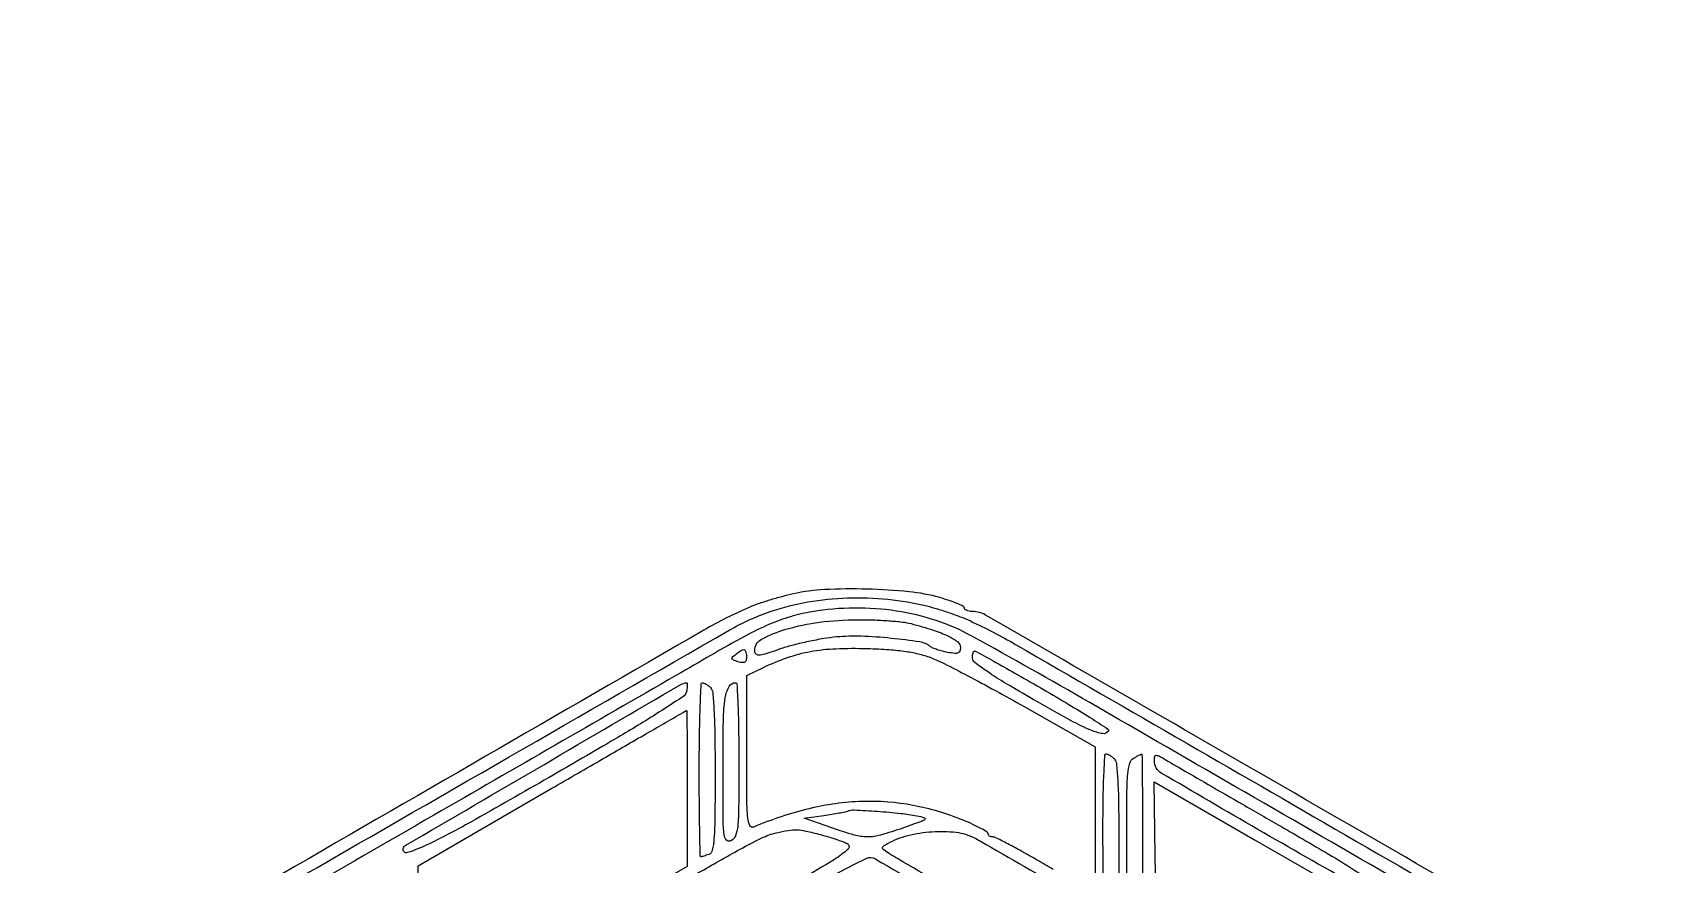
# Model space of a CAD drawing. Header units: millimetres. Extents: x -300689 to 10556, y -104928 to 107291.
# Drawn here: x -20658.72 to -20609.78, y 28193.4 to 28218.59 of the extents above; entities that cross this region are included whole.
import ezdxf

# ---------------------------------------------------------------- set-up
doc = ezdxf.new("R2010")
doc.units = ezdxf.units.MM

msp = doc.modelspace()

# ---------------------------------------------------------------- linework, layer by layer
for points in [[(-20587.7542, 28175.7718, 0.000003), (-20607.9888, 28187.4736, 0.000096), (-20626.7234, 28198.3029, 0.005259), (-20630.2787, 28200.3076, 0.046027), (-20631.3759, 28200.7856, 0.041618), (-20632.5796, 28201.0747, 0.040581), (-20633.845, 28201.1652, 0.039008), (-20635.1256, 28201.0527, 0.030329), (-20635.778, 28200.9025, 0.029744), (-20636.4119, 28200.6737, 0.022184), (-20637.1562, 28200.3139, 0.007985), (-20638.1829, 28199.7389, -0.00076), (-20639.2337, 28199.1302, -0.000008), (-20646.5784, 28194.8909, -0.000025), (-20655.045, 28190.0048, -0.000017), (-20664.8295, 28184.3592, 0.00009), (-20674.5584, 28178.7438, 0.000145)], [(-20645.2752, 28144.3472), (-20650.6471, 28147.4477, 0.000002), (-20656.6119, 28150.8904, 0.000001), (-20663.6617, 28154.9592, -0.000248)], [(-20649.9004, 28162.8303, 0.000006), (-20668.1614, 28173.3441, 0.131345)], [(-20648.9355, 28140.1137, -0.000002), (-20655.0642, 28143.6439, -0.000172), (-20661.8146, 28147.5352, -0.000103), (-20669.8228, 28152.1575, 0.000222), (-20677.8417, 28156.7835, 0.000366), (-20684.6272, 28160.6873, 0.00002), (-20690.7453, 28164.2009, 0.066232), (-20690.9072, 28164.2672, -0.105165), (-20690.9928, 28164.3103, -0.088256), (-20691.0598, 28164.3868, -0.077703), (-20691.1024, 28164.4912, -0.058231), (-20691.1168, 28164.6146), (-20691.1168, 28164.907), (-20690.4206, 28164.5108, -0.001462), (-20689.8745, 28164.198, -0.000006), (-20683.9242, 28160.766, -0.000031), (-20677.169, 28156.8691, -0.000019), (-20669.2829, 28152.3188, -0.000392), (-20659.5043, 28146.6657, -0.001527), (-20653.4663, 28143.1442, -0.000198)], [(-20609.4596, 28164.6403), (-20627.8631, 28175.2605, -0.000201), (-20634.9296, 28179.3422, -0.000331), (-20640.9024, 28182.8007, -0.000019), (-20646.282, 28185.9207, -0.058317), (-20646.409, 28186.0156, -0.490813), (-20646.3964, 28186.1408, -0.002208), (-20645.0961, 28186.9443, -0.005111), (-20643.221, 28188.0653, -0.001146), (-20640.0018, 28189.9357, -0.000798), (-20636.1736, 28192.14, -0.007313), (-20634.4945, 28193.071, -0.008947), (-20633.4912, 28193.5853, -0.259504), (-20633.2128, 28193.5708, 0.008969), (-20633.0169, 28193.4528, 0.000006), (-20627.714, 28190.389, 0.000075), (-20621.8032, 28186.9752, 0.000046), (-20614.8297, 28182.9499, 0.000018), (-20607.8589, 28178.9273, 0.000029), (-20601.9572, 28175.5224, 0.000002), (-20596.6479, 28172.4597, 0.004323)], [(-20596.827, 28172.9498, 0.000002), (-20602.0089, 28175.9414, 0.000015), (-20607.8576, 28179.3177, 0.000009), (-20614.7099, 28183.2729, -0.000068), (-20621.549, 28187.2216, -0.000111), (-20627.3547, 28190.5764, -0.000011), (-20632.5472, 28193.5785, -0.010784), (-20632.7822, 28193.7213, -0.010839), (-20632.9607, 28193.8405, -0.195181), (-20632.9973, 28193.8971, -0.295726), (-20632.9759, 28193.9497, -0.023315), (-20632.8421, 28194.0342, -0.067656), (-20632.236, 28194.2773, -0.045031), (-20631.4955, 28194.3939, -0.045804), (-20630.7711, 28194.3756, -0.088918), (-20630.2188, 28194.2083, -0.012799), (-20630.0275, 28194.1044, -0.000008), (-20624.7082, 28191.0392, -0.000102), (-20618.7846, 28187.6239, -0.000062), (-20611.7957, 28183.5914), (-20593.6121, 28173.0967)], [(-20587.479, 28176.4944, 0.00006), (-20608.4934, 28188.6186, 0.00002), (-20629.8769, 28200.9513, 0.131525), (-20630.2853, 28201.0606, -0.042708), (-20630.3745, 28201.0683, -0.062374), (-20630.4498, 28201.0912, -0.081881), (-20630.5009, 28201.1249, -0.208991), (-20630.5182, 28201.1646, 0.286617), (-20630.5495, 28201.2146, 0.013539), (-20630.7381, 28201.3005, 0.01881), (-20630.9799, 28201.3922, 0.01204), (-20631.2667, 28201.4812, 0.044421), (-20632.1934, 28201.6574, 0.018405), (-20633.4675, 28201.7369, 0.018436), (-20634.7473, 28201.7224, 0.043117), (-20635.6952, 28201.5943, 0.010555), (-20636.0412, 28201.509, 0.008153), (-20636.4146, 28201.402, 0.008255), (-20636.7602, 28201.2906, 0.019514), (-20637.0126, 28201.1934, 0.029454), (-20638.4022, 28200.4957, 0.000038), (-20664.8129, 28185.2223, 0.00002), (-20691.5301, 28169.7674, 0.057545)], [(-20639.3331, 28130.3393, 0.000062), (-20613.9332, 28145.0376, 0.000017), (-20587.7607, 28160.1886, 0.057807)], [(-20587.4386, 28159.8724, -0.000019), (-20614.101, 28144.4771, -0.000018), (-20640.7724, 28129.0791, -0.037469)], [(-20663.9033, 28154.7026, -0.000091), (-20656.8151, 28150.6074, -0.000151), (-20650.8381, 28147.1502, -0.000004), (-20645.423, 28144.0159, -0.063314)], [(-20690.9627, 28169.7627, -0.000044), (-20664.2631, 28185.1528, -0.000051), (-20637.6339, 28200.4955, -0.049234), (-20636.3644, 28201.0688, -0.039282), (-20635.2549, 28201.3489, -0.033809), (-20634.0578, 28201.4705, -0.033332), (-20632.8367, 28201.4301, -0.035329), (-20631.656, 28201.2271, -0.013862), (-20631.3373, 28201.1393, -0.008909), (-20630.9726, 28201.0208, -0.008954), (-20630.6195, 28200.892, -0.016583), (-20630.3386, 28200.7728, -0.022412), (-20628.9708, 28200.0625, -0.000047), (-20608.3335, 28188.1395, -0.000029), (-20587.4622, 28176.0771, -0.036454)], [(-20690.1541, 28165.2161, 0.000032), (-20669.1298, 28153.0994, 0.000025), (-20647.999, 28140.9245, 0.038391)], [(-20676.6236, 28162.4593, -0.000008), (-20681.9918, 28165.5767, -0.266785)], [(-20682.3988, 28165.3524, -0.000009), (-20676.9771, 28162.2371, -0.000339)], [(-20640.57, 28117.9185, 0.000061), (-20614.4214, 28133.0256, 0.000034), (-20587.9596, 28148.3204, 0.060489)], [(-20682.845, 28173.9557, 0.000021), (-20690.2095, 28169.6971, 0.010053)], [(-20684.438, 28161.4365, 0.000014), (-20690.6512, 28165.0095, 0.038884)], [(-20627.8312, 28193.2528, -0.000928), (-20628.3138, 28193.532, 0.00464), (-20628.787, 28193.8011, 0.006822), (-20629.2081, 28194.028, 0.003531), (-20629.5674, 28194.2121, 0.117131), (-20629.6611, 28194.2343, -0.069352), (-20629.7141, 28194.2417, -0.085438), (-20629.759, 28194.2632, -0.100008), (-20629.789, 28194.2952, -0.139443), (-20629.7997, 28194.3328, 0.264062), (-20629.8286, 28194.3838, 0.010521), (-20630.0214, 28194.4934, 0.016147), (-20630.2652, 28194.6154, 0.010447), (-20630.5545, 28194.7413, 0.051046), (-20632.0723, 28195.1904, 0.054559), (-20633.6156, 28195.3089, 0.051877), (-20635.2138, 28195.0902, 0.039331), (-20636.8955, 28194.5361, -0.404039), (-20637.0114, 28194.5811, -0.084926), (-20637.0735, 28194.8127, -0.021557), (-20637.1002, 28195.3485, -0.001671), (-20637.105, 28196.7857), (-20637.105, 28199.1231), (-20636.5961, 28199.3687, -0.029316), (-20635.8709, 28199.6677, -0.038204), (-20635.1766, 28199.8495, -0.034475), (-20634.4088, 28199.9348, -0.018356), (-20633.4524, 28199.9397, -0.009206), (-20632.7926, 28199.9067, -0.019796), (-20632.2865, 28199.8519, -0.024924), (-20631.8711, 28199.7688, -0.03125), (-20631.4971, 28199.6491, -0.024482), (-20631.1288, 28199.4841, -0.003758), (-20630.416, 28199.1151, -0.004191), (-20629.5812, 28198.6661, -0.003627), (-20628.7127, 28198.1812), (-20626.5662, 28196.9623), (-20626.5662, 28194.7558), (-20626.5662, 28192.5492)]]:
    msp.add_lwpolyline(points, format="xyb")
for points in [[(-20632.135, 28200.6928, -0.012427), (-20631.4576, 28200.4951, -0.035319), (-20631.0011, 28200.313, -0.052671), (-20630.7211, 28200.1393, -0.23157), (-20630.638, 28199.9695, -0.08411), (-20630.6566, 28199.8598, -0.222338), (-20630.7108, 28199.8043, -0.118904), (-20630.8168, 28199.7911, -0.01847), (-20631.0272, 28199.823, -0.016927), (-20631.1857, 28199.8586, -0.017361), (-20631.3401, 28199.9046, -0.017385), (-20631.4709, 28199.9537, -0.066972), (-20631.5457, 28199.9973, 0.128097), (-20631.8712, 28200.1375, 0.012353), (-20632.7323, 28200.2475, 0.016879), (-20633.6459, 28200.3103, 0.032084), (-20634.3821, 28200.2887, 0.01768), (-20634.7751, 28200.2378, 0.01074), (-20635.2357, 28200.1513, 0.010757), (-20635.6895, 28200.0457, 0.018626), (-20636.0608, 28199.936, -0.004305), (-20636.5601, 28199.7727, -0.0598), (-20636.7461, 28199.7373, -0.254041), (-20636.8305, 28199.776, -0.16245), (-20636.8655, 28199.8808, -0.279895), (-20636.6582, 28200.2221, -0.047131), (-20635.919, 28200.5216, -0.041209), (-20634.9042, 28200.7362, -0.02993), (-20633.7518, 28200.8126, -0.010147), (-20633.281, 28200.806, -0.009927), (-20632.8075, 28200.7803, -0.00986), (-20632.3931, 28200.7414, -0.036455)], [(-20637.1492, 28199.5395, -0.160037), (-20637.1883, 28199.5197, -0.049487), (-20637.255, 28199.5162, -0.043793), (-20637.3351, 28199.5271, -0.036064), (-20637.4177, 28199.5521, -0.027419), (-20637.5312, 28199.603, -0.307967), (-20637.5535, 28199.6442, -0.198493), (-20637.5267, 28199.6943, -0.012694), (-20637.3929, 28199.7984, -0.016431), (-20637.2625, 28199.8882, -0.15559), (-20637.1977, 28199.9056, -0.279233), (-20637.1554, 28199.8771, -0.053591), (-20637.1244, 28199.7857, -0.038552), (-20637.1137, 28199.7117, -0.041631), (-20637.115, 28199.6387, -0.045583), (-20637.1269, 28199.5771, -0.126399)], [(-20628.1261, 28198.6991, -0.004418), (-20627.3554, 28198.2461, -0.007374), (-20626.716, 28197.8496, -0.002174), (-20626.1764, 28197.5006, -0.406943), (-20626.1632, 28197.4416, -0.304944), (-20626.3374, 28197.3627, -0.057832), (-20626.6899, 28197.4649, -0.026155), (-20627.2879, 28197.7539, -0.004066), (-20628.4344, 28198.396, -0.005219), (-20629.2628, 28198.8803, -0.014988), (-20629.8237, 28199.2395, -0.013978), (-20630.2051, 28199.5161, -0.227664), (-20630.2745, 28199.6534, -0.029839), (-20630.2713, 28199.7337, -0.046881), (-20630.2581, 28199.8015, -0.059918), (-20630.2378, 28199.8486, -0.267285), (-20630.2127, 28199.863, -0.127523), (-20630.1638, 28199.8503, -0.000364), (-20629.5726, 28199.5211, -0.002124), (-20628.9055, 28199.1453, -0.001322)], [(-20638.9231, 28198.6602, -0.210679), (-20639.0413, 28198.476, -0.005714), (-20639.8651, 28197.9436, -0.007834), (-20641.0812, 28197.2037, -0.001972), (-20643.0851, 28196.0377, -0.002442), (-20645.4587, 28194.6845, -0.01501), (-20646.7051, 28194.0304, -0.03458), (-20647.3734, 28193.7603, -0.61773), (-20647.4993, 28193.8878, -0.180372), (-20647.4219, 28193.9825, -0.00006), (-20643.2492, 28196.423, -0.000088), (-20639.1009, 28198.8476, -0.115554), (-20638.9231, 28198.9023, -0.407677), (-20638.9099, 28198.8912, -0.022738), (-20638.9073, 28198.8323, -0.024571), (-20638.9111, 28198.7539, -0.014212)], [(-20638.2068, 28198.7612, -0.17439), (-20638.1362, 28198.6112, -0.009688), (-20638.0966, 28198.0873, -0.01072), (-20638.0706, 28197.3354, -0.003289), (-20638.0631, 28196.1992, -0.002197), (-20638.0691, 28194.8334, -0.01678), (-20638.0963, 28194.1918, -0.03233), (-20638.1472, 28193.8321, -0.255133), (-20638.2526, 28193.7082, -0.008099), (-20638.3288, 28193.6804, -0.009838), (-20638.4011, 28193.6569, -0.008575), (-20638.4624, 28193.6394, -0.065182), (-20638.4921, 28193.6355, -0.408242), (-20638.5126, 28193.6556, -0.000356), (-20638.5275, 28194.4095, -0.002971), (-20638.5386, 28195.2599, -0.001781), (-20638.5422, 28196.2702, -0.003408), (-20638.5353, 28197.2805, -0.005679), (-20638.514, 28198.131, -0.001294), (-20638.4853, 28198.8676, -0.402103), (-20638.4464, 28198.9049, -0.102712), (-20638.3998, 28198.8953, -0.032763), (-20638.3365, 28198.8627, -0.031128), (-20638.2689, 28198.8162, -0.030136)], [(-20637.3446, 28196.5738, -0.001863), (-20637.35, 28195.1206, -0.022413), (-20637.3792, 28194.5615, -0.066181), (-20637.4471, 28194.2706, -0.181447), (-20637.5841, 28194.1145, -0.343961), (-20637.7161, 28194.1374, -0.1583), (-20637.7922, 28194.3065, -0.025906), (-20637.8194, 28194.7814, -0.001366), (-20637.8236, 28196.3019, -0.004184), (-20637.8114, 28197.7635, -0.032371), (-20637.7558, 28198.4443, -0.088756), (-20637.6414, 28198.7857, -0.274209), (-20637.4404, 28198.9049, -0.400318), (-20637.4015, 28198.8679, -0.00165), (-20637.3727, 28198.2202, -0.006417), (-20637.3514, 28197.4677, -0.003852)], [(-20638.9052, 28195.7014), (-20638.909, 28193.3361), (-20642.8595, 28191.0607, -0.000494), (-20644.3824, 28190.1855, -0.000792), (-20645.6841, 28189.4419, -0.00013), (-20646.8381, 28188.7855, -0.047437), (-20646.9275, 28188.7453, -0.491935), (-20646.9811, 28188.7809, -0.004524), (-20647.0142, 28189.3289, -0.009171), (-20647.0379, 28190.0482, -0.003656), (-20647.0451, 28191.0349), (-20647.0451, 28193.3645), (-20643.0032, 28195.7074, -0.00016), (-20641.4513, 28196.6063, -0.000264), (-20640.1398, 28197.3645, -0.000011), (-20638.9546, 28198.0488, -0.064491), (-20638.9314, 28198.0585, -0.490796), (-20638.9191, 28198.0492, -0.000165), (-20638.9114, 28197.3694, -0.001988), (-20638.9059, 28196.6078, -0.001186)], [(-20625.9913, 28196.6056, -0.17173), (-20625.9216, 28196.4594, -0.01092), (-20625.8815, 28195.979, -0.011635), (-20625.8552, 28195.2916, -0.003724), (-20625.8476, 28194.2692, -0.001405), (-20625.8517, 28192.824, -0.027778), (-20625.8788, 28192.3814, -0.189331), (-20625.9566, 28192.2358, -0.326921), (-20626.0871, 28192.2262, -0.162428), (-20626.223, 28192.3907, -0.066673), (-20626.2914, 28192.6757, -0.023458), (-20626.321, 28193.2114, -0.002087), (-20626.3266, 28194.5625, -0.004106), (-20626.3198, 28195.401, -0.00684), (-20626.2985, 28196.1069, -0.001872), (-20626.2697, 28196.7123, -0.399274), (-20626.2308, 28196.7493, -0.102712), (-20626.1842, 28196.7396, -0.032763), (-20626.121, 28196.7071, -0.031128), (-20626.0534, 28196.6606, -0.030136)], [(-20625.129, 28194.2301, -0.001248), (-20625.1332, 28192.5735, -0.023717), (-20625.1603, 28192.0565, -0.140692), (-20625.2357, 28191.8675, -0.36595), (-20625.3686, 28191.8391, -0.179155), (-20625.5052, 28191.9934, -0.067743), (-20625.5733, 28192.2778, -0.023002), (-20625.6026, 28192.8232, -0.001937), (-20625.6081, 28194.2326, -0.002243), (-20625.6021, 28195.5595, -0.019651), (-20625.5738, 28196.1468, -0.045936), (-20625.5155, 28196.4684, -0.195486), (-20625.3985, 28196.6199, -0.004566), (-20625.316, 28196.6669, -0.006456), (-20625.2417, 28196.7072, -0.003906), (-20625.1786, 28196.7397, -0.086883), (-20625.159, 28196.7456, -0.446384), (-20625.1467, 28196.7349, -0.000141), (-20625.1378, 28196.0082, -0.001862), (-20625.1312, 28195.1958, -0.001114)], [(-20620.9497, 28194.5589, -0.002101), (-20619.4014, 28193.6578, -0.013698), (-20618.6378, 28193.1804, -0.024744), (-20618.2386, 28192.886, -0.558329), (-20618.2542, 28192.7694, -0.237872), (-20618.711, 28192.791, -0.002353), (-20621.6392, 28194.4642, -0.002209), (-20624.5623, 28196.1701, -0.265518), (-20624.7698, 28196.5332, -0.046682), (-20624.7569, 28196.6706, -0.375826), (-20624.7109, 28196.7067, -0.115373), (-20624.6184, 28196.6797, -0.004953), (-20624.3228, 28196.5092, 0.002069), (-20624.0237, 28196.3344, 0.000132), (-20623.1475, 28195.8275, 0.000194), (-20622.103, 28195.2241, 0.000144)], [(-20618.662, 28190.1947, -0.002062), (-20618.6655, 28189.3558, -0.003439), (-20618.6761, 28188.6495, -0.000476), (-20618.6905, 28188.026, -0.407228), (-20618.7102, 28188.0068, -0.130035), (-20618.7465, 28188.0164, -0.000093), (-20619.6183, 28188.5126, -0.001076), (-20620.5897, 28189.0684, -0.000657), (-20621.7341, 28189.7286), (-20624.7099, 28191.4504), (-20624.7424, 28193.676), (-20624.775, 28195.9017), (-20621.7185, 28194.1422), (-20618.662, 28192.3826)], [(-20631.9551, 28194.875, -0.02386), (-20631.7272, 28194.818, -0.591454), (-20631.7164, 28194.7674, -0.091794), (-20631.8274, 28194.7024, -0.002275), (-20632.384, 28194.5045, -0.014665), (-20633.0567, 28194.2907, -0.070331), (-20633.4543, 28194.2355, -0.069898), (-20633.8526, 28194.2925, -0.014381), (-20634.5302, 28194.5098), (-20635.3685, 28194.8055), (-20634.7697, 28194.8886, 0.0048), (-20634.5317, 28194.924, 0.006015), (-20634.3116, 28194.9615, 0.004904), (-20634.1281, 28194.997, 0.046063), (-20634.0512, 28195.0202, -0.109369), (-20633.8561, 28195.0531, -0.004592), (-20633.1498, 28195.0107, -0.008657), (-20632.4488, 28194.9499, -0.0234)], [(-20634.8761, 28194.308, -0.008252), (-20634.6266, 28194.2371, -0.008626), (-20634.3833, 28194.159, -0.008359), (-20634.1756, 28194.0845, -0.037272), (-20634.0583, 28194.0299, -0.515046), (-20634.0399, 28193.8625, -0.043593), (-20634.45, 28193.5561, -0.007376), (-20635.504, 28192.9243, -0.000161), (-20640.6812, 28189.9266), (-20646.9519, 28186.2984), (-20647.3877, 28186.507, 0.025574), (-20647.6038, 28186.5971, 0.010889), (-20647.9012, 28186.6964, 0.010741), (-20648.2237, 28186.7887, 0.013863), (-20648.5236, 28186.8589), (-20649.2236, 28187.0023), (-20643.1943, 28190.4821, -0.000153), (-20638.5618, 28193.1539, -0.003972), (-20637.3052, 28193.8648, -0.014529), (-20636.6482, 28194.2051, -0.053057), (-20636.2068, 28194.3626, -0.018653), (-20635.8495, 28194.4349, -0.050852), (-20635.5923, 28194.4505, -0.043758), (-20635.3162, 28194.4148, -0.011071)]]:
    msp.add_lwpolyline(points, format="xyb", close=True)

doc.saveas('drawing.dxf')
